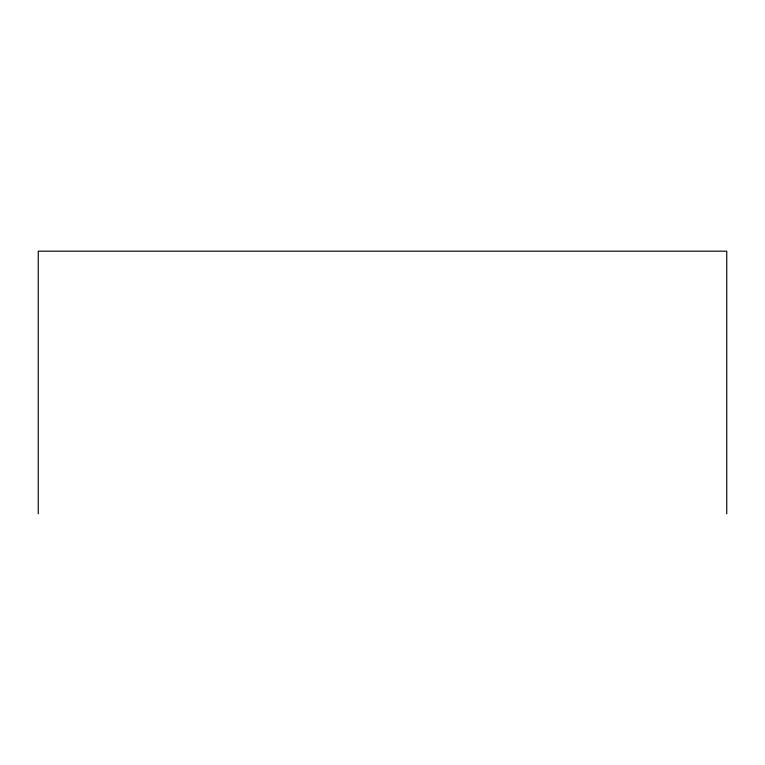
<?xml version="1.0" encoding="UTF-8"?>
<svg xmlns="http://www.w3.org/2000/svg" width="765" height="765" viewBox="0 0 765 765"><rect width="100%" height="100%" fill="white"/><g stroke="black" fill="none" stroke-linecap="round" stroke-linejoin="round"><path stroke-width="1.15" d="M726.75 513.812L726.75 251.188L38.25 251.188L38.25 513.812"/></g></svg>
